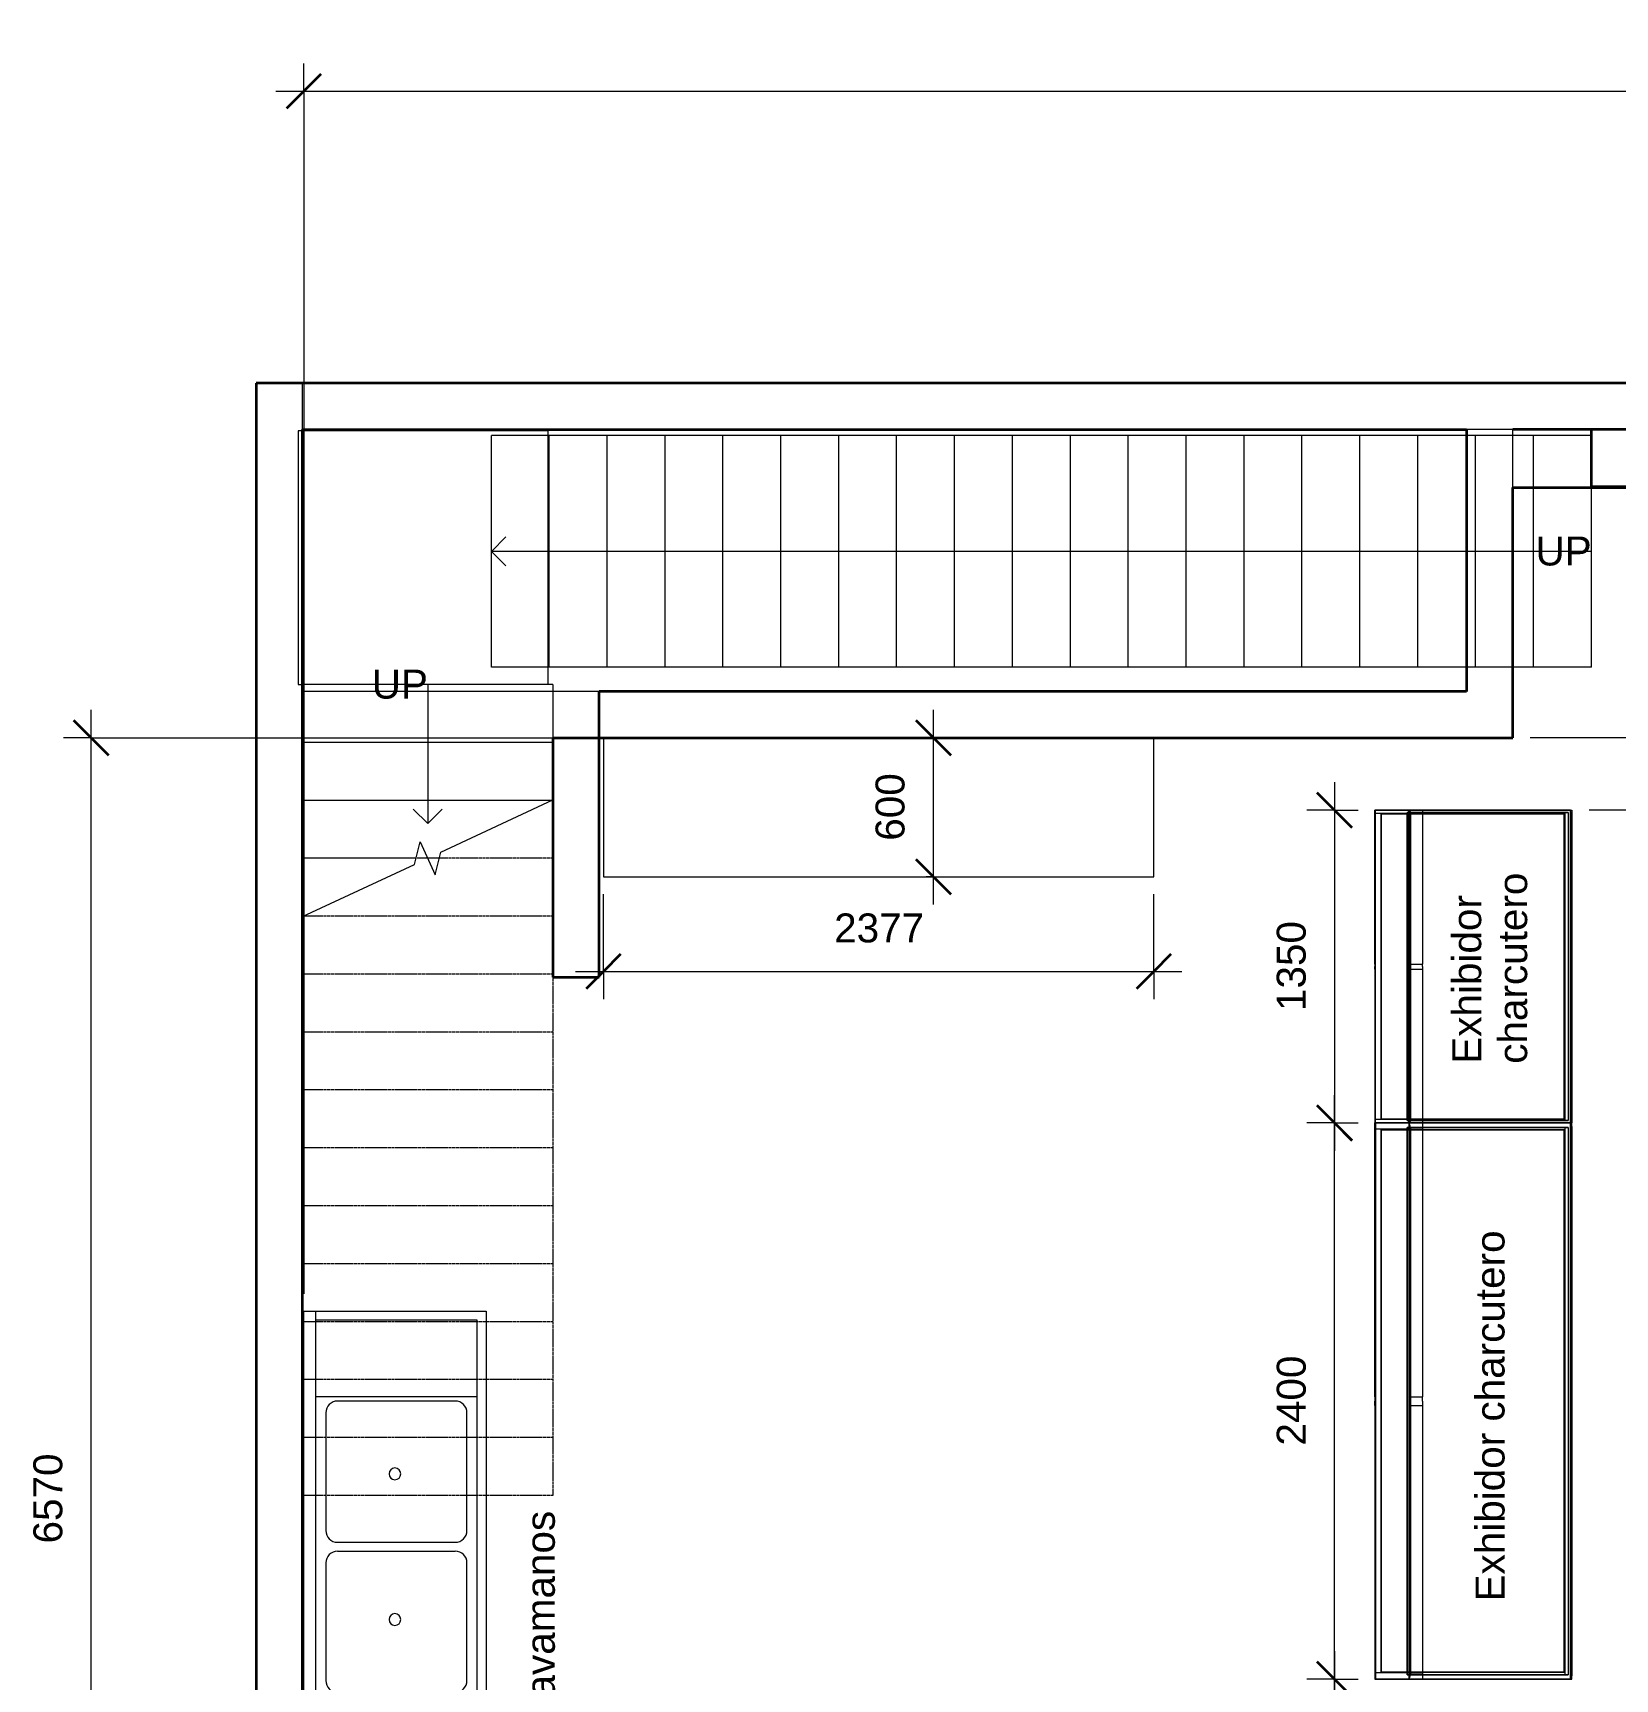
# Model space of a CAD drawing. Header units: millimetres. Extents: x -21672 to 8019, y 3751 to 17279.
# Drawn here: x -21672 to -14840, y 10174 to 17279 of the extents above; entities that cross this region are included whole.
import ezdxf

# ---------------------------------------------------------------- set-up
doc = ezdxf.new("R2010")
doc.units = ezdxf.units.MM
doc.linetypes.add('Overhead', pattern=[3.96875, 2.38125, -1.5875])
for name, color, linetype, lineweight in [('A-ANNO-DIMS', 211, 'Continuous', 9), ('A-ANNO-DIMS-50', 211, 'Continuous', 9), ('A-DETL', 90, 'Continuous', 18), ('A-FLOR', 192, 'Continuous', 18), ('A-GENM', 13, 'Continuous', 18), ('A-WALL', 113, 'Continuous', 18), ('G-ANNO-TEXT', 231, 'Continuous', 9), ('P-SANR-FIXT', 6, 'Continuous', 18), ('Q-SPCQ', 91, 'Continuous', 18), ('S-STRS', 31, 'Continuous', 18), ('S-STRS-ANNO', 31, 'Continuous', 18), ('S-STRS-MBND', 31, 'Overhead', 18), ('S-STRS-TEXT', 31, 'Continuous', 18)]:
    doc.layers.add(name, color=color, linetype=linetype, lineweight=lineweight)
doc.styles.add('Arial', font='arial.ttf', dxfattribs={"height": 125})
doc.dimstyles.new('Diagonal_-_2_5mm_Arial', dxfattribs={"dimscale": 304.8, "dimtxt": 127.532425, "dimasz": 0.492126, "dimexe": 0.393701, "dimexo": 0.246063, "dimgap": 0.287073, "dimtad": 1, "dimdec": 0, "dimzin": 0, "dimdsep": 46, "dimtxsty": 'Arial', "dimblk1": 'OBLIQUE', "dimblk2": 'OBLIQUE', "dimsah": 1, "dimcen": 0.09, "dimdle": 0.393701, "dimazin": 0, "dimtfac": 1, "dimtdec": 4, "dimtix": 1, "dimtmove": 0, "dimatfit": 3, "dimfxl": 1, "dimtvp": 1, "dimtolj": 1, "dimtzin": 0, "dimarcsym": 2})

# ---------------------------------------------------------------- blocks, each defined once
blk = doc.blocks.new('Table - 4 Leg - x600w-501467-Level 2')
at = {"layer": 'Q-SPCQ'}
for p, q in [((-609.6, 600), (-609.6, 0)), ((1767.7, 600), (-609.6, 600)), ((1767.7, 0), (1767.7, 600)), ((-609.6, 0), (1767.7, 0))]:
    blk.add_line(p, q, dxfattribs=at)
blk = doc.blocks.new('Sink-Produce - 80_ Width-497348-Level 2')
at = {"layer": 'P-SANR-FIXT'}
for p, q in [((-1000.3, 326.2), (1031.7, 326.2)), ((-1000.3, -461.2), (-1000.3, 326.2)), ((1031.7, 326.2), (1031.7, -461.2)), ((1031.7, 275.4), (-1000.3, 275.4)), ((-962.2, 275.4), (-962.2, -423.1)), ((-632, 275.4), (-632, -423.1)), ((-54.2, 230.9), (-562.2, 230.9)), ((593.5, 230.9), (85.5, 230.9)), ((663.4, 275.4), (663.4, -423.1)), ((993.6, -423.1), (993.6, 275.4)), ((-613, 180.1), (-613, -327.9)), ((-3.4, 180.1), (-3.4, -327.9)), ((34.7, 180.1), (34.7, -327.9)), ((644.3, -327.9), (644.3, 180.1)), ((-962.2, -423.1), (993.6, -423.1)), ((-562.2, -378.7), (-54.2, -378.7)), ((85.5, -378.7), (593.5, -378.7)), ((1031.7, -461.2), (-1000.3, -461.2))]:
    blk.add_line(p, q, dxfattribs=at)
for centre, radius, start, end in [((-562.2, 180.1), 50.8, 90, 180), ((-54.2, 180.1), 50.8, 360, 90), ((85.5, 180.1), 50.8, 90, 180), ((593.5, 180.1), 50.8, 360, 90), ((-298.6, -67.5), 25.4, 0, 180), ((-298.6, -67.5), 25.4, 180, 360), ((330, -67.5), 25.4, 360, 180), ((330, -67.5), 25.4, 180, 360), ((-562.2, -327.9), 50.8, 180, 270), ((-54.2, -327.9), 50.8, 270, 0), ((85.5, -327.9), 50.8, 180, 270), ((593.5, -327.9), 50.8, 270, 0)]:
    blk.add_arc(centre, radius, start, end, dxfattribs=at)
blk = doc.blocks.new('Nevera charcutera 2_4m - Nevera charcutera 2_4m-490623-Level 2')
at = {"layer": 'A-GENM'}
for p, q in [((-613.6, 1188.2), (-613.6, 1215.4)), ((-466.1, 1215.4), (-613.6, 1215.4)), ((-613.6, 1215.4), (230.9, 1215.4)), ((230.9, 1215.4), (-613.6, 1215.4)), ((4.6, 1215.4), (-613.6, 1215.4)), ((-39.8, 1215.4), (-613.6, 1215.4)), ((-466.1, 1215.4), (-613.6, 1215.4)), ((-613.6, 1215.4), (-613.6, 1188.2)), ((-613.6, 1215.4), (-613.6, 1188.2)), ((-613.6, 1215.4), (-613.6, 1188.2)), ((-407.6, 1215.4), (-466.1, 1215.4)), ((-459.8, 1196.6), (-466.1, 1215.4)), ((-466.1, 1188.2), (-466.1, 1215.4)), ((-466.1, 1188.2), (-466.1, 1215.4)), ((-466.1, 1215.4), (-407.6, 1215.4)), ((-466.1, 1215.4), (-466.1, 1188.2)), ((-292.1, 1215.4), (-407.6, 1215.4)), ((-407.6, 1215.4), (-407.6, 1197.7)), ((-8.6, 1215.4), (-292.1, 1215.4)), ((4.6, 1215.4), (-39.8, 1215.4)), ((7.7, 1215.4), (-8.6, 1215.4)), ((31.3, 1215.4), (7.7, 1215.4)), ((102.8, 1215.4), (31.3, 1215.4)), ((200.9, 1215.4), (102.8, 1215.4)), ((215.7, 1215.4), (200.9, 1215.4)), ((230.9, 1215.4), (215.7, 1215.4)), ((230.9, 1188.2), (230.9, 1215.4)), ((230.9, 1188.2), (230.9, 1215.4)), ((230.9, 1188.2), (230.9, 1215.4)), ((230.9, 1200.6), (230.9, 1215.4)), ((230.9, 1188.2), (230.9, 1215.4)), ((-613.6, 33.9), (-613.6, 1188.2)), ((-613.6, 33.9), (-613.6, 1188.2)), ((-613.6, 33.9), (-613.6, 1188.2)), ((-466.1, 1188.2), (-613.6, 1188.2)), ((-613.6, 1188.2), (-613.6, 33.9)), ((-466.1, 1188.2), (-613.6, 1188.2)), ((-586.3, 1186.2), (-586.3, -1155.5)), ((-586.3, -1155.5), (-586.3, 1186.2)), ((203.6, 1186.2), (-586.3, 1186.2)), ((-586.3, 1186.2), (203.6, 1186.2)), ((203.6, 1186.2), (-586.3, 1186.2)), ((-586.3, 1186.2), (-586.3, -1155.5)), ((-586.3, -1155.5), (-586.3, 1186.2)), ((-586.3, 1186.2), (203.6, 1186.2)), ((-473.9, -1165.9), (-473.9, 1196.6)), ((-473.9, 1196.6), (-459.8, 1196.6)), ((-459.8, 1196.6), (-473.9, 1196.6)), ((-473.9, 1196.6), (206.8, 1196.6)), ((206.8, 1196.6), (-473.9, 1196.6)), ((-473.9, 1196.6), (-473.9, -1165.9)), ((-466.1, 1188.2), (-466.1, 33.9)), ((-466.1, 33.9), (-466.1, 1188.2)), ((-466.1, 1188.2), (-407.6, 1188.2)), ((-466.1, 33.9), (-466.1, 1188.2)), ((-466.1, 1188.2), (-407.6, 1188.2)), ((-459.8, 1196.6), (-459.7, -1165.9)), ((-459.7, -1165.9), (-459.8, 1196.6)), ((-459.8, 1196.6), (220.9, 1196.6)), ((-459.8, 1196.6), (220.9, 1196.6)), ((-459.8, 1196.6), (-459.7, -1165.9)), ((-407.6, 1197.7), (-407.6, 1188.2)), ((-407.6, 1188.2), (-407.6, 438.1)), ((203.6, -1155.5), (203.6, 1186.2)), ((203.6, 1186.2), (203.6, -1155.5)), ((203.6, -1155.5), (203.6, 1186.2)), ((203.6, 1186.2), (203.6, -1155.5)), ((206.8, 1196.6), (220.9, 1196.6)), ((220.9, 1196.6), (206.8, 1196.6)), ((206.8, 1196.6), (206.8, -1165.9)), ((206.8, 1196.6), (206.8, -1165.9)), ((220.9, 1196.6), (220.9, -1165.9)), ((220.9, 1196.6), (220.9, -1165.9)), ((230.7, 1200.5), (230.7, -1170.6)), ((230.7, -1170.6), (230.7, 1200.5)), ((236.4, 1200.5), (230.7, 1200.5)), ((230.7, 1200.5), (236.4, 1200.5)), ((236.4, 1200.5), (230.7, 1200.5)), ((230.7, 1200.5), (230.7, -1170.6)), ((230.7, -1170.6), (230.7, 1200.5)), ((230.7, 1200.5), (236.4, 1200.5)), ((230.9, 1188.2), (230.9, 1200.6)), ((230.9, 1188.2), (230.9, 33.9)), ((230.9, 1188.2), (230.9, 33.9)), ((230.9, 33.9), (230.9, 1188.2)), ((230.9, 1188.2), (230.9, 33.9)), ((230.9, 33.9), (230.9, 1188.2)), ((230.9, 1188.2), (230.9, 33.9)), ((230.9, 563.2), (230.9, 1188.2)), ((236.4, -1170.6), (236.4, 1200.5)), ((236.4, 1200.5), (236.4, -1170.6)), ((236.4, -1170.6), (236.4, 1200.5)), ((236.4, 1200.5), (236.4, -1170.6)), ((230.9, 33.9), (230.9, 563.2)), ((-407.6, 438.1), (-407.6, 33.9)), ((-613.6, 33.9), (-613.6, 15.4)), ((-613.6, 33.9), (-613.6, 15.4)), ((-613.6, 33.9), (-613.6, 15.4)), ((-613.6, 33.9), (-613.6, 15.4)), ((-613.6, 15.4), (-613.6, -4.6)), ((-613.6, 15.4), (-613.6, -4.6)), ((-613.6, 15.4), (-613.6, -4.6)), ((-613.6, -4.6), (-613.6, 15.4)), ((-466.1, 33.9), (-466.1, 15.4)), ((-466.1, 15.4), (-466.1, 33.9)), ((-466.1, 15.4), (-466.1, 33.9)), ((-466.1, 33.9), (-407.6, 33.9)), ((-466.1, 33.9), (-407.6, 33.9)), ((-466.1, 15.4), (-466.1, -4.6)), ((-466.1, -4.6), (-466.1, 15.4)), ((-466.1, -4.6), (-466.1, 15.4)), ((-407.6, 21.8), (-407.6, 33.9)), ((-407.6, 15.4), (-407.6, 21.8)), ((-407.6, 15.4), (-407.6, 2.4)), ((-407.6, 2.4), (-407.6, -4.6)), ((230.9, 15.4), (230.9, 33.9)), ((230.9, 15.4), (230.9, 33.9)), ((230.9, 33.9), (230.9, 15.4)), ((230.9, 15.4), (230.9, 33.9)), ((230.9, 23.8), (230.9, 33.9)), ((230.9, 15.4), (230.9, 23.8)), ((230.9, -4.6), (230.9, 15.4)), ((230.9, -4.6), (230.9, 15.4)), ((230.9, -4.6), (230.9, 15.4)), ((230.9, 15.4), (230.9, 4.5)), ((230.9, -4.6), (230.9, 15.4)), ((230.9, -4.6), (230.9, 4.5)), ((-613.6, -4.6), (-613.6, -1157.4)), ((-613.6, -4.6), (-613.6, -1157.4)), ((-613.6, -4.6), (-613.6, -1157.4)), ((-613.6, -4.6), (-613.6, -1157.4)), ((-466.1, -4.6), (-466.1, -1157.4)), ((-466.1, -1157.4), (-466.1, -4.6)), ((-466.1, -4.6), (-407.6, -4.6)), ((-466.1, -1157.4), (-466.1, -4.6)), ((-466.1, -4.6), (-407.6, -4.6)), ((-407.6, -4.6), (-407.6, -753.7)), ((230.9, -1157.4), (230.9, -4.6)), ((230.9, -1157.4), (230.9, -4.6)), ((230.9, -4.6), (230.9, -1157.4)), ((230.9, -4.6), (230.9, -1157.4)), ((230.9, -4.6), (230.9, -1157.4)), ((230.9, -4.6), (230.9, -1157.4)), ((230.9, -628.8), (230.9, -4.6)), ((230.9, -1157.4), (230.9, -628.8)), ((-407.6, -753.7), (-407.6, -1157.4)), ((-613.6, -1157.4), (-613.6, -1184.6)), ((-466.1, -1157.4), (-613.6, -1157.4)), ((-613.6, -1157.4), (-613.6, -1184.6)), ((-613.6, -1157.4), (-613.6, -1184.6)), ((-466.1, -1157.4), (-613.6, -1157.4)), ((-613.6, -1157.4), (-613.6, -1184.6)), ((-466.1, -1184.6), (-613.6, -1184.6)), ((230.9, -1184.6), (-613.6, -1184.6)), ((-613.6, -1184.6), (230.9, -1184.6)), ((-39.8, -1184.6), (-613.6, -1184.6)), ((4.6, -1184.6), (-613.6, -1184.6)), ((-466.1, -1184.6), (-613.6, -1184.6)), ((-586.3, -1155.5), (203.6, -1155.5)), ((203.6, -1155.5), (-586.3, -1155.5)), ((203.6, -1155.5), (-586.3, -1155.5)), ((-586.3, -1155.5), (203.6, -1155.5)), ((-459.7, -1165.9), (-473.9, -1165.9)), ((206.8, -1165.9), (-473.9, -1165.9)), ((-459.7, -1165.9), (-473.9, -1165.9)), ((-473.9, -1165.9), (206.8, -1165.9)), ((-466.1, -1157.4), (-466.1, -1184.6)), ((-466.1, -1184.6), (-466.1, -1157.4)), ((-466.1, -1157.4), (-407.6, -1157.4)), ((-466.1, -1157.4), (-466.1, -1184.6)), ((-466.1, -1157.4), (-407.6, -1157.4)), ((-466.1, -1184.6), (-459.7, -1165.9)), ((-466.1, -1184.6), (-407.6, -1184.6)), ((-466.1, -1184.6), (-407.6, -1184.6)), ((220.9, -1165.9), (-459.7, -1165.9)), ((220.9, -1165.9), (-459.7, -1165.9)), ((-407.6, -1157.4), (-407.6, -1175.1)), ((-407.6, -1175.1), (-407.6, -1184.6)), ((-292.1, -1184.6), (-407.6, -1184.6)), ((-8.6, -1184.6), (-292.1, -1184.6)), ((-39.8, -1184.6), (4.6, -1184.6)), ((7.7, -1184.6), (-8.6, -1184.6)), ((7.7, -1184.6), (31.3, -1184.6)), ((31.3, -1184.6), (102.9, -1184.6)), ((102.9, -1184.6), (200.9, -1184.6)), ((200.9, -1184.6), (215.7, -1184.6)), ((206.8, -1165.9), (220.9, -1165.9)), ((220.9, -1165.9), (206.8, -1165.9)), ((215.7, -1184.6), (230.9, -1184.6)), ((230.7, -1170.6), (236.4, -1170.6)), ((236.4, -1170.6), (230.7, -1170.6)), ((236.4, -1170.6), (230.7, -1170.6)), ((230.7, -1170.6), (236.4, -1170.6)), ((230.9, -1184.6), (230.9, -1157.4)), ((230.9, -1184.6), (230.9, -1157.4)), ((230.9, -1157.4), (230.9, -1184.6)), ((230.9, -1172.2), (230.9, -1157.4)), ((230.9, -1157.4), (230.9, -1184.6)), ((230.9, -1184.6), (230.9, -1172.2))]:
    blk.add_line(p, q, dxfattribs=at)
blk = doc.blocks.new('Nevera charcutera 1_35m - Nevera charcutera 1_35m-489561-Level 2')
at = {"layer": 'A-GENM'}
for p, q in [((-388, 653.6), (-388, 668.9)), ((-240.4, 668.9), (-388, 668.9)), ((-388, 668.9), (456.6, 668.9)), ((456.6, 668.9), (-388, 668.9)), ((230.3, 668.9), (-388, 668.9)), ((185.9, 668.9), (-388, 668.9)), ((-240.4, 668.9), (-388, 668.9)), ((-388, 668.9), (-388, 653.6)), ((-388, 668.9), (-388, 653.6)), ((-388, 668.9), (-388, 653.6)), ((-388, 4.3), (-388, 653.6)), ((-388, 4.3), (-388, 653.6)), ((-388, 4.3), (-388, 653.6)), ((-240.4, 653.6), (-388, 653.6)), ((-388, 653.6), (-388, 4.3)), ((-240.4, 653.6), (-388, 653.6)), ((-360.6, 652.6), (-360.6, -664.7)), ((-360.6, -664.7), (-360.6, 652.6)), ((429.3, 652.6), (-360.6, 652.6)), ((-360.6, 652.6), (429.3, 652.6)), ((429.3, 652.6), (-360.6, 652.6)), ((-360.6, 652.6), (-360.6, -664.7)), ((-360.6, -664.7), (-360.6, 652.6)), ((-360.6, 652.6), (429.3, 652.6)), ((-248.2, -670.5), (-248.2, 658.4)), ((-248.2, 658.4), (-234.1, 658.4)), ((-234.1, 658.4), (-248.2, 658.4)), ((-248.2, 658.4), (432.5, 658.4)), ((432.5, 658.4), (-248.2, 658.4)), ((-248.2, 658.4), (-248.2, -670.5)), ((-181.9, 668.9), (-240.4, 668.9)), ((-240.4, 653.6), (-240.4, 668.9)), ((-240.4, 668.9), (-234.1, 658.4)), ((-240.4, 653.6), (-240.4, 668.9)), ((-240.4, 668.9), (-181.9, 668.9)), ((-240.4, 668.9), (-240.4, 653.6)), ((-240.4, 653.6), (-240.4, 4.3)), ((-240.4, 4.3), (-240.4, 653.6)), ((-240.4, 653.6), (-181.9, 653.6)), ((-240.4, 4.3), (-240.4, 653.6)), ((-240.4, 653.6), (-181.9, 653.6)), ((-234.1, -670.5), (-234.1, 658.4)), ((-234.1, -670.5), (-234.1, 658.4)), ((-234.1, 658.4), (446.6, 658.4)), ((-234.1, 658.4), (446.6, 658.4)), ((-234.1, 658.4), (-234.1, -670.5)), ((-66.4, 668.9), (-181.9, 668.9)), ((-181.9, 668.9), (-181.9, 659)), ((-181.9, 659), (-181.9, 653.6)), ((-181.9, 653.6), (-181.9, 231.7)), ((217.1, 668.9), (-66.4, 668.9)), ((230.3, 668.9), (185.9, 668.9)), ((233.4, 668.9), (217.1, 668.9)), ((257, 668.9), (233.4, 668.9)), ((328.5, 668.9), (257, 668.9)), ((426.6, 668.9), (328.5, 668.9)), ((441.4, 668.9), (426.6, 668.9)), ((429.3, -664.7), (429.3, 652.6)), ((429.3, 652.6), (429.3, -664.7)), ((429.3, -664.7), (429.3, 652.6)), ((429.3, 652.6), (429.3, -664.7)), ((432.5, 658.4), (446.6, 658.4)), ((446.6, 658.4), (432.5, 658.4)), ((432.5, 658.4), (432.5, -670.5)), ((432.5, 658.4), (432.5, -670.5)), ((456.6, 668.9), (441.4, 668.9)), ((446.6, 658.4), (446.6, -670.5)), ((446.6, 658.4), (446.6, -670.5)), ((456.4, 660.6), (456.4, -673.2)), ((456.4, -673.2), (456.4, 660.6)), ((462, 660.6), (456.4, 660.6)), ((456.4, 660.6), (462, 660.6)), ((462, 660.6), (456.4, 660.6)), ((456.4, 660.6), (456.4, -673.2)), ((456.4, -673.2), (456.4, 660.6)), ((456.4, 660.6), (462, 660.6)), ((456.6, 653.6), (456.6, 668.9)), ((456.6, 653.6), (456.6, 668.9)), ((456.6, 653.6), (456.6, 668.9)), ((456.6, 660.7), (456.6, 668.9)), ((456.6, 653.6), (456.6, 668.9)), ((456.6, 653.6), (456.6, 660.7)), ((456.6, 653.6), (456.6, 4.3)), ((456.6, 653.6), (456.6, 4.3)), ((456.6, 4.3), (456.6, 653.6)), ((456.6, 653.6), (456.6, 4.3)), ((456.6, 4.3), (456.6, 653.6)), ((456.6, 653.6), (456.6, 4.3)), ((456.6, 302.1), (456.6, 653.6)), ((462, -673.2), (462, 660.6)), ((462, 660.6), (462, -673.2)), ((462, -673.2), (462, 660.6)), ((462, 660.6), (462, -673.2)), ((456.6, 4.3), (456.6, 302.1)), ((-181.9, 231.7), (-181.9, 4.3)), ((-388, 4.3), (-388, -6.1)), ((-388, 4.3), (-388, -6.1)), ((-388, 4.3), (-388, -6.1)), ((-388, 4.3), (-388, -6.1)), ((-240.4, 4.3), (-240.4, -6.1)), ((-240.4, -6.1), (-240.4, 4.3)), ((-240.4, -6.1), (-240.4, 4.3)), ((-240.4, 4.3), (-181.9, 4.3)), ((-240.4, 4.3), (-181.9, 4.3)), ((-181.9, -2.4), (-181.9, 4.3)), ((456.6, -6.1), (456.6, 4.3)), ((456.6, -6.1), (456.6, 4.3)), ((456.6, 4.3), (456.6, -6.1)), ((456.6, -6.1), (456.6, 4.3)), ((456.6, -1.3), (456.6, 4.3)), ((-388, -6.1), (-388, -17.3)), ((-388, -6.1), (-388, -17.3)), ((-388, -6.1), (-388, -17.3)), ((-388, -17.3), (-388, -6.1)), ((-388, -17.3), (-388, -665.8)), ((-388, -17.3), (-388, -665.8)), ((-388, -17.3), (-388, -665.8)), ((-388, -17.3), (-388, -665.8)), ((-240.4, -6.1), (-240.4, -17.3)), ((-240.4, -17.3), (-240.4, -6.1)), ((-240.4, -17.3), (-240.4, -6.1)), ((-240.4, -17.3), (-240.4, -665.8)), ((-240.4, -665.8), (-240.4, -17.3)), ((-240.4, -17.3), (-181.9, -17.3)), ((-240.4, -665.8), (-240.4, -17.3)), ((-240.4, -17.3), (-181.9, -17.3)), ((-181.9, -6.1), (-181.9, -2.4)), ((-181.9, -6.1), (-181.9, -13.4)), ((-181.9, -13.4), (-181.9, -17.3)), ((-181.9, -17.3), (-181.9, -438.7)), ((456.6, -6.1), (456.6, -1.3)), ((456.6, -17.3), (456.6, -6.1)), ((456.6, -17.3), (456.6, -6.1)), ((456.6, -17.3), (456.6, -6.1)), ((456.6, -6.1), (456.6, -12.2)), ((456.6, -17.3), (456.6, -6.1)), ((456.6, -17.3), (456.6, -12.2)), ((456.6, -665.8), (456.6, -17.3)), ((456.6, -665.8), (456.6, -17.3)), ((456.6, -17.3), (456.6, -665.8)), ((456.6, -17.3), (456.6, -665.8)), ((456.6, -17.3), (456.6, -665.8)), ((456.6, -17.3), (456.6, -665.8)), ((456.6, -368.4), (456.6, -17.3)), ((456.6, -665.8), (456.6, -368.4)), ((-181.9, -438.7), (-181.9, -665.8)), ((-388, -665.8), (-388, -681.1)), ((-240.4, -665.8), (-388, -665.8)), ((-388, -665.8), (-388, -681.1)), ((-388, -665.8), (-388, -681.1)), ((-240.4, -665.8), (-388, -665.8)), ((-388, -665.8), (-388, -681.1)), ((-240.4, -681.1), (-388, -681.1)), ((456.6, -681.1), (-388, -681.1)), ((-388, -681.1), (456.6, -681.1)), ((185.9, -681.1), (-388, -681.1)), ((230.3, -681.1), (-388, -681.1)), ((-240.4, -681.1), (-388, -681.1)), ((-360.6, -664.7), (429.3, -664.7)), ((429.3, -664.7), (-360.6, -664.7)), ((429.3, -664.7), (-360.6, -664.7)), ((-360.6, -664.7), (429.3, -664.7)), ((-234.1, -670.5), (-248.2, -670.5)), ((432.5, -670.5), (-248.2, -670.5)), ((-234.1, -670.5), (-248.2, -670.5)), ((-248.2, -670.5), (432.5, -670.5)), ((-240.4, -665.8), (-240.4, -681.1)), ((-240.4, -681.1), (-240.4, -665.8)), ((-240.4, -665.8), (-181.9, -665.8)), ((-240.4, -665.8), (-240.4, -681.1)), ((-240.4, -665.8), (-181.9, -665.8)), ((-234.1, -670.5), (-240.4, -681.1)), ((-240.4, -681.1), (-181.9, -681.1)), ((-240.4, -681.1), (-181.9, -681.1)), ((446.6, -670.5), (-234.1, -670.5)), ((446.6, -670.5), (-234.1, -670.5)), ((-181.9, -665.8), (-181.9, -675.7)), ((-181.9, -675.7), (-181.9, -681.1)), ((-66.4, -681.1), (-181.9, -681.1)), ((217.1, -681.1), (-66.4, -681.1)), ((185.9, -681.1), (230.3, -681.1)), ((233.4, -681.1), (217.1, -681.1)), ((233.4, -681.1), (257, -681.1)), ((257, -681.1), (328.5, -681.1)), ((328.5, -681.1), (426.6, -681.1)), ((426.6, -681.1), (441.4, -681.1)), ((432.5, -670.5), (446.6, -670.5)), ((446.6, -670.5), (432.5, -670.5)), ((441.4, -681.1), (456.6, -681.1)), ((456.4, -673.2), (462, -673.2)), ((462, -673.2), (456.4, -673.2)), ((462, -673.2), (456.4, -673.2)), ((456.4, -673.2), (462, -673.2)), ((456.6, -681.1), (456.6, -665.8)), ((456.6, -681.1), (456.6, -665.8)), ((456.6, -665.8), (456.6, -681.1)), ((456.6, -674), (456.6, -665.8)), ((456.6, -665.8), (456.6, -681.1)), ((456.6, -681.1), (456.6, -674))]:
    blk.add_line(p, q, dxfattribs=at)
blk = doc.blocks.new('DIMBLOCK53-Level 2')
at = {"layer": 'A-ANNO-DIMS-50'}
for p, q in [((-21420.6, 7546.5), (-21420.6, 14356.5)), ((-21420.6, 14236.5), (-21540.6, 14236.5)), ((-21420.6, 14236.5), (-19402.6, 14236.5)), ((-21420.6, 7666.5), (-21540.6, 7666.5)), ((-21420.6, 7666.5), (-20582.6, 7666.5))]:
    blk.add_line(p, q, dxfattribs=at)
at = {"layer": 'A-ANNO-DIMS-50', "lineweight": 35}
for p, q in [((-21420.6, 14236.5), (-21495.6, 14311.5)), ((-21420.6, 14236.5), (-21345.6, 14161.5)), ((-21420.6, 7666.5), (-21495.6, 7741.5)), ((-21420.6, 7666.5), (-21345.6, 7591.5))]:
    blk.add_line(p, q, dxfattribs=at)
at = {"layer": 'A-ANNO-DIMS-50', "color": 0, "insert": (-21670.4, 10759.2), "char_height": 125, "width": 461.471, "attachment_point": 1, "rotation": 90, "line_spacing_factor": 0.941778, "style": 'Arial'}
blk.add_mtext('6570', dxfattribs=at)
blk = doc.blocks.new('_Oblique')
at = {"color": 0, "linetype": 'ByBlock', "lineweight": -2}
blk.add_line((-0.5, -0.5), (0.5, 0.5), dxfattribs=at)
blk = doc.blocks.new('DIMBLOCK60-Level 2')
at = {"layer": 'A-ANNO-DIMS-50', "lineweight": 35}
for p, q in [((-16051.7, 10174), (-16126.7, 10249)), ((-16051.7, 10174), (-15976.7, 10099)), ((-16051.7, 7674), (-16126.7, 7749)), ((-16051.7, 7674), (-15976.7, 7599))]:
    blk.add_line(p, q, dxfattribs=at)
at = {"layer": 'A-ANNO-DIMS-50'}
for p, q in [((-16051.7, 10294), (-16051.7, 7554)), ((-16051.7, 10174), (-16171.7, 10174)), ((-16051.7, 10174), (-15949.9, 10174)), ((-16051.7, 7674), (-16171.7, 7674)), ((-16051.7, 7674), (-15949.9, 7674))]:
    blk.add_line(p, q, dxfattribs=at)
at = {"layer": 'A-ANNO-DIMS-50', "color": 0, "insert": (-16301.4, 8731.7), "char_height": 125, "width": 461.471, "attachment_point": 1, "rotation": 90, "line_spacing_factor": 0.941778, "style": 'Arial'}
blk.add_mtext('2500', dxfattribs=at)
blk = doc.blocks.new('DIMBLOCK61-Level 2')
at = {"layer": 'A-ANNO-DIMS-50', "lineweight": 35}
for p, q in [((-16051.7, 12574.1), (-16126.7, 12649.1)), ((-16051.7, 12574.1), (-15976.7, 12499.1)), ((-16051.7, 10174.1), (-16126.7, 10249.1)), ((-16051.7, 10174.1), (-15976.7, 10099.1))]:
    blk.add_line(p, q, dxfattribs=at)
at = {"layer": 'A-ANNO-DIMS-50'}
for p, q in [((-16051.7, 10054.1), (-16051.7, 12694.1)), ((-16051.7, 12574.1), (-16171.7, 12574.1)), ((-16051.7, 12574.1), (-15949.8, 12574.1)), ((-16051.7, 10174.1), (-16171.7, 10174.1)), ((-16051.7, 10174.1), (-15949.8, 10174.1))]:
    blk.add_line(p, q, dxfattribs=at)
at = {"layer": 'A-ANNO-DIMS-50', "color": 0, "insert": (-16301.4, 11181.8), "char_height": 125, "width": 461.471, "attachment_point": 1, "rotation": 90, "line_spacing_factor": 0.941778, "style": 'Arial'}
blk.add_mtext('2400', dxfattribs=at)
blk = doc.blocks.new('DIMBLOCK62-Level 2')
at = {"layer": 'A-ANNO-DIMS-50', "lineweight": 35}
for p, q in [((-16051.7, 13924.5), (-16126.7, 13999.5)), ((-16051.7, 13924.5), (-15976.7, 13849.5)), ((-16051.7, 12574.5), (-16126.7, 12649.5)), ((-16051.7, 12574.5), (-15976.7, 12499.5))]:
    blk.add_line(p, q, dxfattribs=at)
at = {"layer": 'A-ANNO-DIMS-50'}
for p, q in [((-16051.7, 14044.5), (-16051.7, 12454.5)), ((-16051.7, 13924.5), (-16171.7, 13924.5)), ((-16051.7, 13924.5), (-15949.9, 13924.5)), ((-16051.7, 12574.5), (-16171.7, 12574.5)), ((-16051.7, 12574.5), (-15949.9, 12574.5))]:
    blk.add_line(p, q, dxfattribs=at)
at = {"layer": 'A-ANNO-DIMS-50', "color": 0, "insert": (-16301.4, 13057.2), "char_height": 125, "width": 461.471, "attachment_point": 1, "rotation": 90, "line_spacing_factor": 0.941778, "style": 'Arial'}
blk.add_mtext('1350', dxfattribs=at)
blk = doc.blocks.new('DIMBLOCK63-Level 2')
at = {"layer": 'A-ANNO-DIMS-50'}
for p, q in [((-14440.7, 13804.5), (-14440.7, 14356.5)), ((-14440.7, 14236.5), (-15206.4, 14236.5)), ((-14440.7, 14236.5), (-14320.7, 14236.5)), ((-14440.7, 13924.5), (-14952.7, 13924.5)), ((-14440.7, 13924.5), (-14320.7, 13924.5))]:
    blk.add_line(p, q, dxfattribs=at)
at = {"layer": 'A-ANNO-DIMS-50', "lineweight": 35}
for p, q in [((-14440.7, 14236.5), (-14515.7, 14311.5)), ((-14440.7, 14236.5), (-14365.7, 14161.5)), ((-14440.7, 13924.5), (-14515.7, 13999.5)), ((-14440.7, 13924.5), (-14365.7, 13849.5))]:
    blk.add_line(p, q, dxfattribs=at)
at = {"layer": 'A-ANNO-DIMS-50', "color": 0, "insert": (-14690.5, 13936.3), "char_height": 125, "width": 346.103, "attachment_point": 1, "rotation": 90, "line_spacing_factor": 0.941778, "style": 'Arial'}
blk.add_mtext('312', dxfattribs=at)
blk = doc.blocks.new('DIMBLOCK66-Level 2')
at = {"layer": 'A-ANNO-DIMS-50'}
for p, q in [((-17783.9, 13516.5), (-17783.9, 14356.5)), ((-17783.9, 14236.5), (-17815, 14236.5)), ((-17783.9, 14236.5), (-17663.9, 14236.5)), ((-17783.9, 13636.5), (-17815, 13636.5)), ((-17783.9, 13636.5), (-17663.9, 13636.5))]:
    blk.add_line(p, q, dxfattribs=at)
at = {"layer": 'A-ANNO-DIMS-50', "lineweight": 35}
for p, q in [((-17783.9, 14236.5), (-17858.9, 14311.5)), ((-17783.9, 14236.5), (-17708.9, 14161.5)), ((-17783.9, 13636.5), (-17858.9, 13711.5)), ((-17783.9, 13636.5), (-17708.9, 13561.5))]:
    blk.add_line(p, q, dxfattribs=at)
at = {"layer": 'A-ANNO-DIMS-50', "color": 0, "insert": (-18033.7, 13792.3), "char_height": 125, "width": 346.103, "attachment_point": 1, "rotation": 90, "line_spacing_factor": 0.941778, "style": 'Arial'}
blk.add_mtext('600', dxfattribs=at)
blk = doc.blocks.new('DIMBLOCK67-Level 2')
at = {"layer": 'A-ANNO-DIMS-50'}
for p, q in [((-19208.9, 13228.6), (-19208.9, 13561.5)), ((-16831.6, 13228.6), (-16831.6, 13561.5)), ((-19328.9, 13228.6), (-16711.6, 13228.6)), ((-19208.9, 13228.6), (-19208.9, 13108.6)), ((-16831.6, 13228.6), (-16831.6, 13108.6))]:
    blk.add_line(p, q, dxfattribs=at)
at = {"layer": 'A-ANNO-DIMS-50', "lineweight": 35}
for p, q in [((-19208.9, 13228.6), (-19133.9, 13303.6)), ((-16831.6, 13228.6), (-16756.6, 13303.6)), ((-19208.9, 13228.6), (-19283.9, 13153.6)), ((-16831.6, 13228.6), (-16906.6, 13153.6))]:
    blk.add_line(p, q, dxfattribs=at)
at = {"layer": 'A-ANNO-DIMS-50', "color": 0, "insert": (-18212.5, 13478.4), "char_height": 125, "width": 461.471, "attachment_point": 1, "line_spacing_factor": 0.941778, "style": 'Arial'}
blk.add_mtext('2377', dxfattribs=at)
blk = doc.blocks.new('DIMBLOCK69-Level 2')
at = {"layer": 'A-ANNO-DIMS-50'}
for p, q in [((-20502.9, 17027.1), (-20502.9, 17147.1)), ((818.6, 17027.1), (818.6, 17147.1)), ((-20622.9, 17027.1), (938.6, 17027.1)), ((-20502.9, 17027.1), (-20502.9, 11836.4)), ((818.6, 17027.1), (818.6, 15341.5))]:
    blk.add_line(p, q, dxfattribs=at)
at = {"layer": 'A-ANNO-DIMS-50', "lineweight": 35}
for p, q in [((-20502.9, 17027.1), (-20427.9, 17102.1)), ((818.6, 17027.1), (893.6, 17102.1)), ((-20502.9, 17027.1), (-20577.9, 16952.1)), ((818.6, 17027.1), (743.6, 16952.1))]:
    blk.add_line(p, q, dxfattribs=at)
at = {"layer": 'A-ANNO-DIMS-50', "color": 0, "insert": (-10082.5, 17276.8), "char_height": 125, "width": 576.839, "attachment_point": 1, "line_spacing_factor": 0.941778, "style": 'Arial'}
blk.add_mtext('21322', dxfattribs=at)

msp = doc.modelspace()

# ---------------------------------------------------------------- linework, layer by layer
at = {"layer": 'A-DETL'}
for p, q in [((-15874.9, 13924.5), (-15027.7, 13924.5)), ((-15874.9, 12574.5), (-15874.9, 13924.5)), ((-15027.7, 13924.5), (-15027.7, 12574.5)), ((-15027.7, 12574.5), (-15874.9, 12574.5)), ((-15874.8, 12574.1), (-15874.8, 10174.1)), ((-15027.7, 12574.1), (-15874.8, 12574.1)), ((-15027.7, 10174.1), (-15027.7, 12574.1)), ((-15874.8, 10174.1), (-15027.7, 10174.1))]:
    msp.add_line(p, q, dxfattribs=at)
at = {"layer": 'A-FLOR'}
msp.add_line((-20707.6, 14236.5), (-19427.6, 14236.5), dxfattribs=at)
at = {"layer": 'A-WALL', "lineweight": 35}
for p, q in [((3898.6, 15766.5), (-20707.6, 15766.5)), ((-20707.6, 15766.5), (-20707.6, 7466.5)), ((-20507.6, 15566.5), (-15481.4, 15566.5)), ((-20507.6, 9725.5), (-20507.6, 15566.5)), ((-15481.4, 15566.5), (-15481.4, 14436.5)), ((-12264.6, 15566.5), (-15281.4, 15566.5)), ((-14943.6, 15566.5), (-14943.6, 15320.5)), ((-15281.4, 15316.5), (-14280.6, 15316.5)), ((-15281.4, 14236.5), (-15281.4, 15316.5)), ((-14943.6, 15320.5), (-14500.6, 15320.5)), ((-15481.4, 14436.5), (-19227.6, 14436.5)), ((-19227.6, 13203.6), (-19227.6, 14436.5)), ((-19427.6, 14236.5), (-15281.4, 14236.5)), ((-19427.6, 14236.5), (-19427.6, 13203.6)), ((-19427.6, 13203.6), (-19227.6, 13203.6))]:
    msp.add_line(p, q, dxfattribs=at)
at = {"layer": 'A-WALL'}
for p, q in [((-20507.6, 15566.5), (-20507.6, 15766.5)), ((-15281.4, 15566.5), (-15481.4, 15566.5)), ((-15281.4, 15316.5), (-15281.4, 15566.5)), ((-14943.6, 15320.5), (-14943.6, 15566.5)), ((-14500.6, 15320.5), (-14943.6, 15320.5)), ((-19227.6, 14436.5), (-20507.6, 14436.5)), ((-19427.6, 14436.5), (-19427.6, 14236.5))]:
    msp.add_line(p, q, dxfattribs=at)
at = {"layer": 'S-STRS'}
for p, q in [((-19447.6, 15561.2), (-20527.6, 15561.2)), ((-20527.6, 15561.2), (-20527.6, 14466.5)), ((-19447.6, 14466.5), (-19447.6, 15561.2)), ((-19692.6, 14541.2), (-19692.6, 15541.2)), ((-19442.6, 15541.2), (-19692.6, 15541.2)), ((-19192.6, 15541.2), (-19442.6, 15541.2)), ((-19442.6, 14541.2), (-19442.6, 15541.2)), ((-18942.6, 15541.2), (-19192.6, 15541.2)), ((-19192.6, 14541.2), (-19192.6, 15541.2)), ((-18692.6, 15541.2), (-18942.6, 15541.2)), ((-18942.6, 14541.2), (-18942.6, 15541.2)), ((-18442.6, 15541.2), (-18692.6, 15541.2)), ((-18692.6, 14541.2), (-18692.6, 15541.2)), ((-18192.6, 15541.2), (-18442.6, 15541.2)), ((-18442.6, 14541.2), (-18442.6, 15541.2)), ((-17942.6, 15541.2), (-18192.6, 15541.2)), ((-18192.6, 14541.2), (-18192.6, 15541.2)), ((-17692.6, 15541.2), (-17942.6, 15541.2)), ((-17942.6, 14541.2), (-17942.6, 15541.2)), ((-17442.6, 15541.2), (-17692.6, 15541.2)), ((-17692.6, 14541.2), (-17692.6, 15541.2)), ((-17192.6, 15541.2), (-17442.6, 15541.2)), ((-17442.6, 14541.2), (-17442.6, 15541.2)), ((-16942.6, 15541.2), (-17192.6, 15541.2)), ((-17192.6, 14541.2), (-17192.6, 15541.2)), ((-16692.6, 15541.2), (-16942.6, 15541.2)), ((-16942.6, 14541.2), (-16942.6, 15541.2)), ((-16442.6, 15541.2), (-16692.6, 15541.2)), ((-16692.6, 14541.2), (-16692.6, 15541.2)), ((-16192.6, 15541.2), (-16442.6, 15541.2)), ((-16442.6, 14541.2), (-16442.6, 15541.2)), ((-15942.6, 15541.2), (-16192.6, 15541.2)), ((-16192.6, 14541.2), (-16192.6, 15541.2)), ((-15692.6, 15541.2), (-15942.6, 15541.2)), ((-15942.6, 14541.2), (-15942.6, 15541.2)), ((-15442.6, 15541.2), (-15692.6, 15541.2)), ((-15692.6, 14541.2), (-15692.6, 15541.2)), ((-15192.6, 15541.2), (-15442.6, 15541.2)), ((-15442.6, 14541.2), (-15442.6, 15541.2)), ((-14942.6, 15541.2), (-15192.6, 15541.2)), ((-15192.6, 14541.2), (-15192.6, 15541.2)), ((-14942.6, 14541.2), (-14942.6, 15541.2)), ((-19442.6, 14541.2), (-19692.6, 14541.2)), ((-19192.6, 14541.2), (-19442.6, 14541.2)), ((-18942.6, 14541.2), (-19192.6, 14541.2)), ((-18692.6, 14541.2), (-18942.6, 14541.2)), ((-18442.6, 14541.2), (-18692.6, 14541.2)), ((-18192.6, 14541.2), (-18442.6, 14541.2)), ((-17942.6, 14541.2), (-18192.6, 14541.2)), ((-17692.6, 14541.2), (-17942.6, 14541.2)), ((-17442.6, 14541.2), (-17692.6, 14541.2)), ((-17192.6, 14541.2), (-17442.6, 14541.2)), ((-16942.6, 14541.2), (-17192.6, 14541.2)), ((-16692.6, 14541.2), (-16942.6, 14541.2)), ((-16442.6, 14541.2), (-16692.6, 14541.2)), ((-16192.6, 14541.2), (-16442.6, 14541.2)), ((-15942.6, 14541.2), (-16192.6, 14541.2)), ((-15692.6, 14541.2), (-15942.6, 14541.2)), ((-15442.6, 14541.2), (-15692.6, 14541.2)), ((-15192.6, 14541.2), (-15442.6, 14541.2)), ((-14942.6, 14541.2), (-15192.6, 14541.2)), ((-20527.6, 14466.5), (-20507.6, 14466.5)), ((-19427.6, 14466.5), (-20507.6, 14466.5)), ((-20507.6, 14466.5), (-20507.6, 14216.5)), ((-19427.6, 14466.5), (-19427.6, 14216.5)), ((-20507.6, 14216.5), (-20507.6, 13966.5)), ((-19427.6, 14216.5), (-20507.6, 14216.5)), ((-19427.6, 14216.5), (-19427.6, 13968.3)), ((-20507.6, 13966.5), (-20507.6, 13716.5)), ((-19431.5, 13966.5), (-20507.6, 13966.5)), ((-20507.6, 13716.5), (-20507.6, 13466.5)), ((-20017.9, 13716.5), (-20507.6, 13716.5)), ((-19917.4, 13716.5), (-19967.6, 13716.5)), ((-20507.6, 13466.5), (-20507.6, 13464.7)), ((-20503.8, 13466.5), (-20507.6, 13466.5))]:
    msp.add_line(p, q, dxfattribs=at)
at = {"layer": 'S-STRS', "linetype": 'Overhead'}
for p, q in [((-19442.6, 14541.2), (-19442.6, 15541.2)), ((-19192.6, 14541.2), (-19192.6, 15541.2)), ((-18942.6, 14541.2), (-18942.6, 15541.2)), ((-18692.6, 14541.2), (-18692.6, 15541.2)), ((-18442.6, 14541.2), (-18442.6, 15541.2)), ((-18192.6, 14541.2), (-18192.6, 15541.2)), ((-17942.6, 14541.2), (-17942.6, 15541.2)), ((-17692.6, 14541.2), (-17692.6, 15541.2)), ((-17442.6, 14541.2), (-17442.6, 15541.2)), ((-17192.6, 14541.2), (-17192.6, 15541.2)), ((-16942.6, 14541.2), (-16942.6, 15541.2)), ((-16692.6, 14541.2), (-16692.6, 15541.2)), ((-16442.6, 14541.2), (-16442.6, 15541.2)), ((-16192.6, 14541.2), (-16192.6, 15541.2)), ((-15942.6, 14541.2), (-15942.6, 15541.2)), ((-15692.6, 14541.2), (-15692.6, 15541.2)), ((-15442.6, 14541.2), (-15442.6, 15541.2)), ((-15192.6, 14541.2), (-15192.6, 15541.2)), ((-14942.6, 14541.2), (-14942.6, 15541.2)), ((-19427.6, 14466.5), (-20507.6, 14466.5)), ((-19427.6, 14216.5), (-20507.6, 14216.5)), ((-19431.5, 13966.5), (-20507.6, 13966.5)), ((-20017.9, 13716.5), (-20507.6, 13716.5)), ((-19917.4, 13716.5), (-19967.6, 13716.5)), ((-20503.8, 13466.5), (-20507.6, 13466.5))]:
    msp.add_line(p, q, dxfattribs=at)
at = {"layer": 'S-STRS-ANNO'}
for p, q in [((-19692.6, 15041.2), (-19630.1, 15103.7)), ((-19442.6, 15041.2), (-19692.6, 15041.2)), ((-19692.6, 15041.2), (-19630.1, 14978.7)), ((-19192.6, 15041.2), (-19442.6, 15041.2)), ((-18942.6, 15041.2), (-19192.6, 15041.2)), ((-18692.6, 15041.2), (-18942.6, 15041.2)), ((-18442.6, 15041.2), (-18692.6, 15041.2)), ((-18192.6, 15041.2), (-18442.6, 15041.2)), ((-17942.6, 15041.2), (-18192.6, 15041.2)), ((-17692.6, 15041.2), (-17942.6, 15041.2)), ((-17442.6, 15041.2), (-17692.6, 15041.2)), ((-17192.6, 15041.2), (-17442.6, 15041.2)), ((-16942.6, 15041.2), (-17192.6, 15041.2)), ((-16692.6, 15041.2), (-16942.6, 15041.2)), ((-16442.6, 15041.2), (-16692.6, 15041.2)), ((-16192.6, 15041.2), (-16442.6, 15041.2)), ((-15942.6, 15041.2), (-16192.6, 15041.2)), ((-15692.6, 15041.2), (-15942.6, 15041.2)), ((-15442.6, 15041.2), (-15692.6, 15041.2)), ((-15192.6, 15041.2), (-15442.6, 15041.2)), ((-14942.6, 15041.2), (-15192.6, 15041.2)), ((-19967.6, 14466.5), (-19967.6, 14216.5)), ((-19967.6, 14216.5), (-19967.6, 13966.5)), ((-19967.6, 13866.5), (-20030.1, 13929)), ((-19967.6, 13966.5), (-19967.6, 13866.5)), ((-19967.6, 13866.5), (-19905.1, 13929))]:
    msp.add_line(p, q, dxfattribs=at)
at = {"layer": 'S-STRS-MBND', "linetype": 'Continuous'}
for p, q in [((-19911, 13742.9), (-19427.6, 13968.3)), ((-20024.3, 13690.1), (-20000.7, 13787.3)), ((-20000.7, 13787.3), (-19934.6, 13645.7)), ((-19934.6, 13645.7), (-19911, 13742.9)), ((-20507.6, 13464.7), (-20024.3, 13690.1))]:
    msp.add_line(p, q, dxfattribs=at)
at = {"layer": 'S-STRS-MBND'}
for p, q in [((-19427.6, 13966.5), (-19431.5, 13966.5)), ((-19427.6, 13966.5), (-19431.5, 13966.5)), ((-19427.6, 13968.3), (-19427.6, 10966.5)), ((-19967.6, 13716.5), (-20017.9, 13716.5)), ((-19967.6, 13716.5), (-20017.9, 13716.5)), ((-19427.6, 13716.5), (-19917.4, 13716.5)), ((-19427.6, 13716.5), (-19917.4, 13716.5)), ((-20507.6, 13464.7), (-20507.6, 10966.5)), ((-19427.6, 13466.5), (-20503.8, 13466.5)), ((-19427.6, 13466.5), (-20503.8, 13466.5)), ((-19427.6, 13216.5), (-20507.6, 13216.5)), ((-19427.6, 13216.5), (-20507.6, 13216.5)), ((-19427.6, 12966.5), (-20507.6, 12966.5)), ((-19427.6, 12966.5), (-20507.6, 12966.5)), ((-19427.6, 12716.5), (-20507.6, 12716.5)), ((-19427.6, 12716.5), (-20507.6, 12716.5)), ((-19427.6, 12466.5), (-20507.6, 12466.5)), ((-19427.6, 12466.5), (-20507.6, 12466.5)), ((-19427.6, 12216.5), (-20507.6, 12216.5)), ((-19427.6, 12216.5), (-20507.6, 12216.5)), ((-19427.6, 11966.5), (-20507.6, 11966.5)), ((-19427.6, 11966.5), (-20507.6, 11966.5)), ((-19427.6, 11716.5), (-20507.6, 11716.5)), ((-19427.6, 11716.5), (-20507.6, 11716.5)), ((-19427.6, 11466.5), (-20507.6, 11466.5)), ((-19427.6, 11466.5), (-20507.6, 11466.5)), ((-19427.6, 11216.5), (-20507.6, 11216.5)), ((-19427.6, 11216.5), (-20507.6, 11216.5)), ((-19427.6, 10966.5), (-20507.6, 10966.5))]:
    msp.add_line(p, q, dxfattribs=at)

# ---------------------------------------------------------------- block references
at = {"layer": 'A-GENM'}
for name, p in [('Nevera charcutera 1_35m - Nevera charcutera 1_35m-489561-Level 2', (-15489.9, 13255.5)), ('Nevera charcutera 2_4m - Nevera charcutera 2_4m-490623-Level 2', (-15264.1, 11358.7))]:
    msp.add_blockref(name, p, dxfattribs=at)
at = {"layer": 'P-SANR-FIXT', "rotation": 89.9999999999999}
msp.add_blockref('Sink-Produce - 80_ Width-497348-Level 2', (-20176.7, 10729.7), dxfattribs=at)
at = {"layer": 'Q-SPCQ'}
msp.add_blockref('Table - 4 Leg - x600w-501467-Level 2', (-18599.3, 13636.5), dxfattribs=at)

# ---------------------------------------------------------------- texts
at = {"layer": 'G-ANNO-TEXT', "color": 7, "char_height": 125, "attachment_point": 1, "rotation": 90, "style": 'Arial'}
for s, insert, width in [('charcutero', (-15345.1, 12829.6), 994.093), ('Exhibidor ', (-15543.6, 12829.6), 925.949), ('Exhibidor charcutero', (-15442.8, 10509), 1920.042), ('Lavamanos', (-19543.6, 9997.5), 1090.295)]:
    msp.add_mtext(s, dxfattribs=dict(at, insert=insert, width=width))
at = {"layer": 'S-STRS-TEXT', "char_height": 125, "width": 289.597, "attachment_point": 1, "line_spacing_factor": 0.941778, "style": 'Arial'}
for insert in [(-15183.9, 15105.3), (-20209, 14530.6)]:
    msp.add_mtext('UP', dxfattribs=dict(at, insert=insert))

# ---------------------------------------------------------------- dimensions: what is measured, and where the dimension line sits
at = {"layer": 'A-ANNO-DIMS'}
for base, p1, p2, override, picture, middle in [((818.6039, 17027.0619), (-20502.8962, 11761.3583), (818.6039, 15266.468), {"dimpost": '<>', "dimfxl": 21607.687495}, 'DIMBLOCK69-Level 2', (-9842.1461, 17178.4262)), ((-16831.6, 13228.6), (-19208.9, 13636.5), (-16831.6, 13636.5), {"dimpost": '<>', "dimfxl": 2377.309988}, 'DIMBLOCK67-Level 2', (-18020.2, 13380))]:
    dim = msp.add_linear_dim(base=base, p1=p1, p2=p2, dimstyle='Diagonal_-_2_5mm_Arial', override=override, dxfattribs=at)
    dim.commit()
    dim.dimension.update_dxf_attribs({"geometry": picture, "text_midpoint": middle})
for base, p1, p2, override, picture, middle in [((-21420.6, 14236.5), (-20507.6, 7666.5), (-19327.6, 14236.5), {"dimpost": '<>', "dimfxl": 6675.125467}, 'DIMBLOCK53-Level 2', (-21572, 10951.5)), ((-17783.9, 14236.5), (-17890, 13636.5), (-17890, 14236.5), {"dimpost": '<>', "dimfxl": 600}, 'DIMBLOCK66-Level 2', (-17935.2, 13936.5)), ((-14440.7, 14236.5), (-15027.7, 13924.5), (-15281.4, 14236.5), {"dimpost": '<>', "dimfxl": 402.105624}, 'DIMBLOCK63-Level 2', (-14592.1, 14080.5)), ((-16051.7, 12574.5), (-15874.9, 13924.5), (-15874.9, 12574.5), {"dimpost": '<>', "dimfxl": 1349.984767}, 'DIMBLOCK62-Level 2', (-16203, 13249.5)), ((-16051.7, 12574.1), (-15874.8, 10174.1), (-15874.8, 12574.1), {"dimpost": '<>', "dimfxl": 2400}, 'DIMBLOCK61-Level 2', (-16203, 11374.1)), ((-16051.7, 7674), (-15874.9, 10174), (-15874.9, 7674), {"dimpost": '<>', "dimfxl": 2500}, 'DIMBLOCK60-Level 2', (-16203, 8924))]:
    dim = msp.add_linear_dim(base=base, p1=p1, p2=p2, angle=90, dimstyle='Diagonal_-_2_5mm_Arial', override=override, dxfattribs=at)
    dim.commit()
    dim.dimension.update_dxf_attribs({"geometry": picture, "text_midpoint": middle})

doc.saveas('drawing.dxf')
